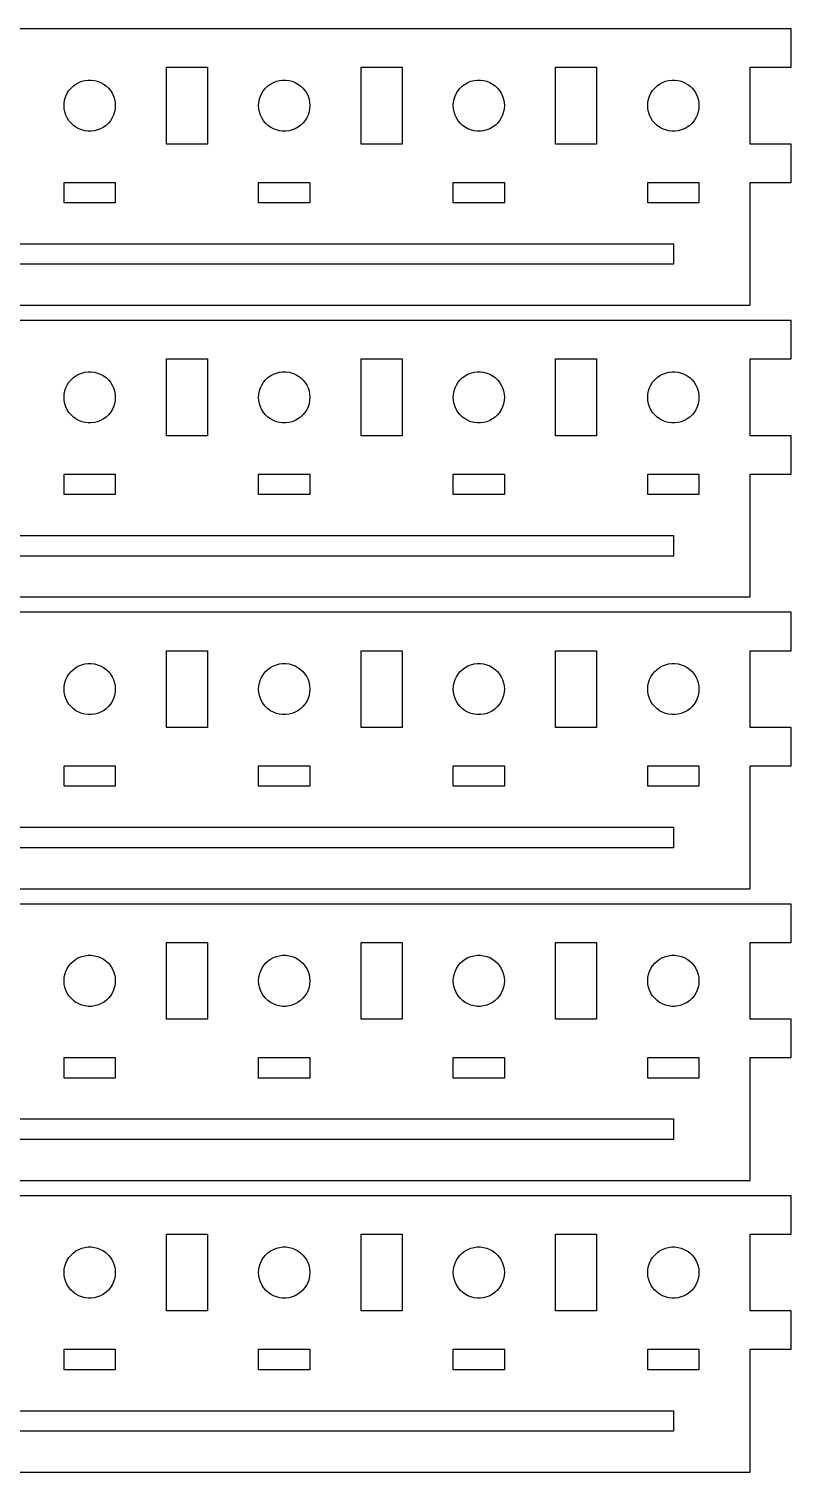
# Model space of a CAD drawing. Header units: metres. Extents: x -160 to 479, y -39 to 642.
# Drawn here: x 3.1 to 152, y 360 to 642 of the extents above; entities that cross this region are included whole.
import ezdxf

# ---------------------------------------------------------------- set-up
doc = ezdxf.new("R2010")
doc.units = ezdxf.units.M

msp = doc.modelspace()

# ---------------------------------------------------------------- linework, layer by layer
for p, q in [((152, 642), (-160, 642)), ((152, 634.5), (152, 642)), ((30, 619.5), (30, 634.5)), ((30, 634.5), (38, 634.5)), ((38, 634.5), (38, 619.5)), ((68, 619.5), (68, 634.5)), ((68, 634.5), (76, 634.5)), ((76, 634.5), (76, 619.5)), ((106, 619.5), (106, 634.5)), ((106, 634.5), (114, 634.5)), ((114, 634.5), (114, 619.5)), ((144, 619.5), (144, 634.5)), ((144, 634.5), (152, 634.5)), ((12.8711, 631.524), (13.4549, 631.755)), ((13.4549, 631.755), (14.0631, 631.911)), ((14.0631, 631.911), (14.686, 631.99)), ((14.686, 631.99), (15.3139, 631.99)), ((15.3139, 631.99), (15.9369, 631.911)), ((15.9369, 631.911), (16.5451, 631.755)), ((16.5451, 631.755), (17.1289, 631.524)), ((50.8711, 631.524), (51.4549, 631.755)), ((51.4549, 631.755), (52.0631, 631.911)), ((52.0631, 631.911), (52.686, 631.99)), ((52.686, 631.99), (53.3139, 631.99)), ((53.3139, 631.99), (53.9369, 631.911)), ((53.9369, 631.911), (54.5451, 631.755)), ((54.5451, 631.755), (55.1289, 631.524)), ((88.8711, 631.524), (89.4549, 631.755)), ((89.4549, 631.755), (90.0631, 631.911)), ((90.0631, 631.911), (90.686, 631.99)), ((90.686, 631.99), (91.3139, 631.99)), ((91.3139, 631.99), (91.9369, 631.911)), ((91.9369, 631.911), (92.5451, 631.755)), ((92.5451, 631.755), (93.1289, 631.524)), ((126.871, 631.524), (127.455, 631.755)), ((127.455, 631.755), (128.063, 631.911)), ((128.063, 631.911), (128.686, 631.99)), ((128.686, 631.99), (129.314, 631.99)), ((129.314, 631.99), (129.937, 631.911)), ((129.937, 631.911), (130.545, 631.755)), ((130.545, 631.755), (131.129, 631.524)), ((10.3511, 628.841), (10.6185, 629.409)), ((10.6185, 629.409), (10.9549, 629.939)), ((10.9549, 629.939), (11.3551, 630.423)), ((11.3551, 630.423), (11.8129, 630.853)), ((11.8129, 630.853), (12.3209, 631.222)), ((12.3209, 631.222), (12.8711, 631.524)), ((17.1289, 631.524), (17.6791, 631.222)), ((17.6791, 631.222), (18.1871, 630.853)), ((18.1871, 630.853), (18.6448, 630.423)), ((18.6448, 630.423), (19.0451, 629.939)), ((19.0451, 629.939), (19.3815, 629.409)), ((19.3815, 629.409), (19.6489, 628.841)), ((48.3511, 628.841), (48.6185, 629.409)), ((48.6185, 629.409), (48.9549, 629.939)), ((48.9549, 629.939), (49.3551, 630.423)), ((49.3551, 630.423), (49.8129, 630.853)), ((49.8129, 630.853), (50.3209, 631.222)), ((50.3209, 631.222), (50.8711, 631.524)), ((55.1289, 631.524), (55.6791, 631.222)), ((55.6791, 631.222), (56.1871, 630.853)), ((56.1871, 630.853), (56.6448, 630.423)), ((56.6448, 630.423), (57.0451, 629.939)), ((57.0451, 629.939), (57.3815, 629.409)), ((57.3815, 629.409), (57.6489, 628.841)), ((86.3511, 628.841), (86.6185, 629.409)), ((86.6185, 629.409), (86.9549, 629.939)), ((86.9549, 629.939), (87.3551, 630.423)), ((87.3551, 630.423), (87.8129, 630.853)), ((87.8129, 630.853), (88.3209, 631.222)), ((88.3209, 631.222), (88.8711, 631.524)), ((93.1289, 631.524), (93.6791, 631.222)), ((93.6791, 631.222), (94.1871, 630.853)), ((94.1871, 630.853), (94.6448, 630.423)), ((94.6448, 630.423), (95.0451, 629.939)), ((95.0451, 629.939), (95.3815, 629.409)), ((95.3815, 629.409), (95.6489, 628.841)), ((124.351, 628.841), (124.618, 629.409)), ((124.618, 629.409), (124.955, 629.939)), ((124.955, 629.939), (125.355, 630.423)), ((125.355, 630.423), (125.813, 630.853)), ((125.813, 630.853), (126.321, 631.222)), ((126.321, 631.222), (126.871, 631.524)), ((131.129, 631.524), (131.679, 631.222)), ((131.679, 631.222), (132.187, 630.853)), ((132.187, 630.853), (132.645, 630.423)), ((132.645, 630.423), (133.045, 629.939)), ((133.045, 629.939), (133.382, 629.409)), ((133.382, 629.409), (133.649, 628.841)), ((10, 627), (10.0394, 627.627)), ((10.0394, 626.373), (10, 627)), ((10.0394, 627.627), (10.1571, 628.243)), ((10.1571, 625.757), (10.0394, 626.373)), ((10.1571, 628.243), (10.3511, 628.841)), ((19.6489, 628.841), (19.8429, 628.243)), ((19.8429, 628.243), (19.9606, 627.627)), ((19.9606, 626.373), (19.8429, 625.757)), ((19.9606, 627.627), (20, 627)), ((20, 627), (19.9606, 626.373)), ((48, 627), (48.0394, 627.627)), ((48.0394, 626.373), (48, 627)), ((48.0394, 627.627), (48.1571, 628.243)), ((48.1571, 625.757), (48.0394, 626.373)), ((48.1571, 628.243), (48.3511, 628.841)), ((57.6489, 628.841), (57.8429, 628.243)), ((57.8429, 628.243), (57.9606, 627.627)), ((57.9606, 626.373), (57.8429, 625.757)), ((57.9606, 627.627), (58, 627)), ((58, 627), (57.9606, 626.373)), ((86, 627), (86.0394, 627.627)), ((86.0394, 626.373), (86, 627)), ((86.0394, 627.627), (86.1571, 628.243)), ((86.1571, 625.757), (86.0394, 626.373)), ((86.1571, 628.243), (86.3511, 628.841)), ((95.6489, 628.841), (95.8429, 628.243)), ((95.8429, 628.243), (95.9606, 627.627)), ((95.9606, 626.373), (95.8429, 625.757)), ((95.9606, 627.627), (96, 627)), ((96, 627), (95.9606, 626.373)), ((124, 627), (124.039, 627.627)), ((124.039, 626.373), (124, 627)), ((124.039, 627.627), (124.157, 628.243)), ((124.157, 625.757), (124.039, 626.373)), ((124.157, 628.243), (124.351, 628.841)), ((133.649, 628.841), (133.843, 628.243)), ((133.843, 628.243), (133.961, 627.627)), ((133.961, 626.373), (133.843, 625.757)), ((133.961, 627.627), (134, 627)), ((134, 627), (133.961, 626.373)), ((10.3511, 625.159), (10.1571, 625.757)), ((10.6185, 624.591), (10.3511, 625.159)), ((10.9549, 624.061), (10.6185, 624.591)), ((11.3551, 623.577), (10.9549, 624.061)), ((11.8129, 623.147), (11.3551, 623.577)), ((18.6448, 623.577), (18.1871, 623.147)), ((19.0451, 624.061), (18.6448, 623.577)), ((19.3815, 624.591), (19.0451, 624.061)), ((19.6489, 625.159), (19.3815, 624.591)), ((19.8429, 625.757), (19.6489, 625.159)), ((48.3511, 625.159), (48.1571, 625.757)), ((48.6185, 624.591), (48.3511, 625.159)), ((48.9549, 624.061), (48.6185, 624.591)), ((49.3551, 623.577), (48.9549, 624.061)), ((49.8129, 623.147), (49.3551, 623.577)), ((56.6448, 623.577), (56.1871, 623.147)), ((57.0451, 624.061), (56.6448, 623.577)), ((57.3815, 624.591), (57.0451, 624.061)), ((57.6489, 625.159), (57.3815, 624.591)), ((57.8429, 625.757), (57.6489, 625.159)), ((86.3511, 625.159), (86.1571, 625.757)), ((86.6185, 624.591), (86.3511, 625.159)), ((86.9549, 624.061), (86.6185, 624.591)), ((87.3551, 623.577), (86.9549, 624.061)), ((87.8129, 623.147), (87.3551, 623.577)), ((94.6448, 623.577), (94.1871, 623.147)), ((95.0451, 624.061), (94.6448, 623.577)), ((95.3815, 624.591), (95.0451, 624.061)), ((95.6489, 625.159), (95.3815, 624.591)), ((95.8429, 625.757), (95.6489, 625.159)), ((124.351, 625.159), (124.157, 625.757)), ((124.618, 624.591), (124.351, 625.159)), ((124.955, 624.061), (124.618, 624.591)), ((125.355, 623.577), (124.955, 624.061)), ((125.813, 623.147), (125.355, 623.577)), ((132.645, 623.577), (132.187, 623.147)), ((133.045, 624.061), (132.645, 623.577)), ((133.382, 624.591), (133.045, 624.061)), ((133.649, 625.159), (133.382, 624.591)), ((133.843, 625.757), (133.649, 625.159)), ((12.3209, 622.778), (11.8129, 623.147)), ((12.8711, 622.476), (12.3209, 622.778)), ((13.4549, 622.245), (12.8711, 622.476)), ((14.0631, 622.089), (13.4549, 622.245)), ((14.686, 622.01), (14.0631, 622.089)), ((15.3139, 622.01), (14.686, 622.01)), ((15.9369, 622.089), (15.3139, 622.01)), ((16.5451, 622.245), (15.9369, 622.089)), ((17.1289, 622.476), (16.5451, 622.245)), ((17.6791, 622.778), (17.1289, 622.476)), ((18.1871, 623.147), (17.6791, 622.778)), ((50.3209, 622.778), (49.8129, 623.147)), ((50.8711, 622.476), (50.3209, 622.778)), ((51.4549, 622.245), (50.8711, 622.476)), ((52.0631, 622.089), (51.4549, 622.245)), ((52.686, 622.01), (52.0631, 622.089)), ((53.3139, 622.01), (52.686, 622.01)), ((53.9369, 622.089), (53.3139, 622.01)), ((54.5451, 622.245), (53.9369, 622.089)), ((55.1289, 622.476), (54.5451, 622.245)), ((55.6791, 622.778), (55.1289, 622.476)), ((56.1871, 623.147), (55.6791, 622.778)), ((88.3209, 622.778), (87.8129, 623.147)), ((88.8711, 622.476), (88.3209, 622.778)), ((89.4549, 622.245), (88.8711, 622.476)), ((90.0631, 622.089), (89.4549, 622.245)), ((90.686, 622.01), (90.0631, 622.089)), ((91.3139, 622.01), (90.686, 622.01)), ((91.9369, 622.089), (91.3139, 622.01)), ((92.5451, 622.245), (91.9369, 622.089)), ((93.1289, 622.476), (92.5451, 622.245)), ((93.6791, 622.778), (93.1289, 622.476)), ((94.1871, 623.147), (93.6791, 622.778)), ((126.321, 622.778), (125.813, 623.147)), ((126.871, 622.476), (126.321, 622.778)), ((127.455, 622.245), (126.871, 622.476)), ((128.063, 622.089), (127.455, 622.245)), ((128.686, 622.01), (128.063, 622.089)), ((129.314, 622.01), (128.686, 622.01)), ((129.937, 622.089), (129.314, 622.01)), ((130.545, 622.245), (129.937, 622.089)), ((131.129, 622.476), (130.545, 622.245)), ((131.679, 622.778), (131.129, 622.476)), ((132.187, 623.147), (131.679, 622.778)), ((38, 619.5), (30, 619.5)), ((76, 619.5), (68, 619.5)), ((114, 619.5), (106, 619.5)), ((152, 619.5), (144, 619.5)), ((152, 612), (152, 619.5)), ((10, 608), (10, 612)), ((10, 612), (20, 612)), ((20, 612), (20, 608)), ((48, 608), (48, 612)), ((48, 612), (58, 612)), ((58, 612), (58, 608)), ((86, 608), (86, 612)), ((86, 612), (96, 612)), ((96, 612), (96, 608)), ((124, 608), (124, 612)), ((124, 612), (134, 612)), ((134, 612), (134, 608)), ((144, 612), (152, 612)), ((144, 588), (144, 612)), ((20, 608), (10, 608)), ((58, 608), (48, 608)), ((96, 608), (86, 608)), ((134, 608), (124, 608)), ((-137, 600), (129, 600)), ((129, 600), (129, 596)), ((129, 596), (-137, 596)), ((-152, 588), (144, 588)), ((152, 585), (-160, 585)), ((152, 577.5), (152, 585)), ((30, 562.5), (30, 577.5)), ((30, 577.5), (38, 577.5)), ((38, 577.5), (38, 562.5)), ((68, 562.5), (68, 577.5)), ((68, 577.5), (76, 577.5)), ((76, 577.5), (76, 562.5)), ((106, 562.5), (106, 577.5)), ((106, 577.5), (114, 577.5)), ((114, 577.5), (114, 562.5)), ((144, 562.5), (144, 577.5)), ((144, 577.5), (152, 577.5)), ((10.6185, 572.409), (10.9549, 572.939)), ((10.9549, 572.939), (11.3551, 573.423)), ((11.3551, 573.423), (11.8129, 573.853)), ((11.8129, 573.853), (12.3209, 574.222)), ((12.3209, 574.222), (12.8711, 574.524)), ((12.8711, 574.524), (13.4549, 574.755)), ((13.4549, 574.755), (14.0631, 574.911)), ((14.0631, 574.911), (14.686, 574.99)), ((14.686, 574.99), (15.3139, 574.99)), ((15.3139, 574.99), (15.9369, 574.911)), ((15.9369, 574.911), (16.5451, 574.755)), ((16.5451, 574.755), (17.1289, 574.524)), ((17.1289, 574.524), (17.6791, 574.222)), ((17.6791, 574.222), (18.1871, 573.853)), ((18.1871, 573.853), (18.6448, 573.423)), ((18.6448, 573.423), (19.0451, 572.939)), ((19.0451, 572.939), (19.3815, 572.409)), ((48.6185, 572.409), (48.9549, 572.939)), ((48.9549, 572.939), (49.3551, 573.423)), ((49.3551, 573.423), (49.8129, 573.853)), ((49.8129, 573.853), (50.3209, 574.222)), ((50.3209, 574.222), (50.8711, 574.524)), ((50.8711, 574.524), (51.4549, 574.755)), ((51.4549, 574.755), (52.0631, 574.911)), ((52.0631, 574.911), (52.686, 574.99)), ((52.686, 574.99), (53.3139, 574.99)), ((53.3139, 574.99), (53.9369, 574.911)), ((53.9369, 574.911), (54.5451, 574.755)), ((54.5451, 574.755), (55.1289, 574.524)), ((55.1289, 574.524), (55.6791, 574.222)), ((55.6791, 574.222), (56.1871, 573.853)), ((56.1871, 573.853), (56.6448, 573.423)), ((56.6448, 573.423), (57.0451, 572.939)), ((57.0451, 572.939), (57.3815, 572.409)), ((86.6185, 572.409), (86.9549, 572.939)), ((86.9549, 572.939), (87.3551, 573.423)), ((87.3551, 573.423), (87.8129, 573.853)), ((87.8129, 573.853), (88.3209, 574.222)), ((88.3209, 574.222), (88.8711, 574.524)), ((88.8711, 574.524), (89.4549, 574.755)), ((89.4549, 574.755), (90.0631, 574.911)), ((90.0631, 574.911), (90.686, 574.99)), ((90.686, 574.99), (91.3139, 574.99)), ((91.3139, 574.99), (91.9369, 574.911)), ((91.9369, 574.911), (92.5451, 574.755)), ((92.5451, 574.755), (93.1289, 574.524)), ((93.1289, 574.524), (93.6791, 574.222)), ((93.6791, 574.222), (94.1871, 573.853)), ((94.1871, 573.853), (94.6448, 573.423)), ((94.6448, 573.423), (95.0451, 572.939)), ((95.0451, 572.939), (95.3815, 572.409)), ((124.618, 572.409), (124.955, 572.939)), ((124.955, 572.939), (125.355, 573.423)), ((125.355, 573.423), (125.813, 573.853)), ((125.813, 573.853), (126.321, 574.222)), ((126.321, 574.222), (126.871, 574.524)), ((126.871, 574.524), (127.455, 574.755)), ((127.455, 574.755), (128.063, 574.911)), ((128.063, 574.911), (128.686, 574.99)), ((128.686, 574.99), (129.314, 574.99)), ((129.314, 574.99), (129.937, 574.911)), ((129.937, 574.911), (130.545, 574.755)), ((130.545, 574.755), (131.129, 574.524)), ((131.129, 574.524), (131.679, 574.222)), ((131.679, 574.222), (132.187, 573.853)), ((132.187, 573.853), (132.645, 573.423)), ((132.645, 573.423), (133.045, 572.939)), ((133.045, 572.939), (133.382, 572.409)), ((10, 570), (10.0394, 570.627)), ((10.0394, 569.373), (10, 570)), ((10.0394, 570.627), (10.1571, 571.243)), ((10.1571, 571.243), (10.3511, 571.841)), ((10.3511, 571.841), (10.6185, 572.409)), ((19.3815, 572.409), (19.6489, 571.841)), ((19.6489, 571.841), (19.8429, 571.243)), ((19.8429, 571.243), (19.9606, 570.627)), ((19.9606, 570.627), (20, 570)), ((20, 570), (19.9606, 569.373)), ((48, 570), (48.0394, 570.627)), ((48.0394, 569.373), (48, 570)), ((48.0394, 570.627), (48.1571, 571.243)), ((48.1571, 571.243), (48.3511, 571.841)), ((48.3511, 571.841), (48.6185, 572.409)), ((57.3815, 572.409), (57.6489, 571.841)), ((57.6489, 571.841), (57.8429, 571.243)), ((57.8429, 571.243), (57.9606, 570.627)), ((57.9606, 570.627), (58, 570)), ((58, 570), (57.9606, 569.373)), ((86, 570), (86.0394, 570.627)), ((86.0394, 569.373), (86, 570)), ((86.0394, 570.627), (86.1571, 571.243)), ((86.1571, 571.243), (86.3511, 571.841)), ((86.3511, 571.841), (86.6185, 572.409)), ((95.3815, 572.409), (95.6489, 571.841)), ((95.6489, 571.841), (95.8429, 571.243)), ((95.8429, 571.243), (95.9606, 570.627)), ((95.9606, 570.627), (96, 570)), ((96, 570), (95.9606, 569.373)), ((124, 570), (124.039, 570.627)), ((124.039, 569.373), (124, 570)), ((124.039, 570.627), (124.157, 571.243)), ((124.157, 571.243), (124.351, 571.841)), ((124.351, 571.841), (124.618, 572.409)), ((133.382, 572.409), (133.649, 571.841)), ((133.649, 571.841), (133.843, 571.243)), ((133.843, 571.243), (133.961, 570.627)), ((133.961, 570.627), (134, 570)), ((134, 570), (133.961, 569.373)), ((10.1571, 568.757), (10.0394, 569.373)), ((10.3511, 568.159), (10.1571, 568.757)), ((10.6185, 567.591), (10.3511, 568.159)), ((10.9549, 567.061), (10.6185, 567.591)), ((11.3551, 566.577), (10.9549, 567.061)), ((19.0451, 567.061), (18.6448, 566.577)), ((19.3815, 567.591), (19.0451, 567.061)), ((19.6489, 568.159), (19.3815, 567.591)), ((19.8429, 568.757), (19.6489, 568.159)), ((19.9606, 569.373), (19.8429, 568.757)), ((48.1571, 568.757), (48.0394, 569.373)), ((48.3511, 568.159), (48.1571, 568.757)), ((48.6185, 567.591), (48.3511, 568.159)), ((48.9549, 567.061), (48.6185, 567.591)), ((49.3551, 566.577), (48.9549, 567.061)), ((57.0451, 567.061), (56.6448, 566.577)), ((57.3815, 567.591), (57.0451, 567.061)), ((57.6489, 568.159), (57.3815, 567.591)), ((57.8429, 568.757), (57.6489, 568.159)), ((57.9606, 569.373), (57.8429, 568.757)), ((86.1571, 568.757), (86.0394, 569.373)), ((86.3511, 568.159), (86.1571, 568.757)), ((86.6185, 567.591), (86.3511, 568.159)), ((86.9549, 567.061), (86.6185, 567.591)), ((87.3551, 566.577), (86.9549, 567.061)), ((95.0451, 567.061), (94.6448, 566.577)), ((95.3815, 567.591), (95.0451, 567.061)), ((95.6489, 568.159), (95.3815, 567.591)), ((95.8429, 568.757), (95.6489, 568.159)), ((95.9606, 569.373), (95.8429, 568.757)), ((124.157, 568.757), (124.039, 569.373)), ((124.351, 568.159), (124.157, 568.757)), ((124.618, 567.591), (124.351, 568.159)), ((124.955, 567.061), (124.618, 567.591)), ((125.355, 566.577), (124.955, 567.061)), ((133.045, 567.061), (132.645, 566.577)), ((133.382, 567.591), (133.045, 567.061)), ((133.649, 568.159), (133.382, 567.591)), ((133.843, 568.757), (133.649, 568.159)), ((133.961, 569.373), (133.843, 568.757)), ((11.8129, 566.147), (11.3551, 566.577)), ((12.3209, 565.778), (11.8129, 566.147)), ((12.8711, 565.476), (12.3209, 565.778)), ((13.4549, 565.245), (12.8711, 565.476)), ((14.0631, 565.089), (13.4549, 565.245)), ((14.686, 565.01), (14.0631, 565.089)), ((15.3139, 565.01), (14.686, 565.01)), ((15.9369, 565.089), (15.3139, 565.01)), ((16.5451, 565.245), (15.9369, 565.089)), ((17.1289, 565.476), (16.5451, 565.245)), ((17.6791, 565.778), (17.1289, 565.476)), ((18.1871, 566.147), (17.6791, 565.778)), ((18.6448, 566.577), (18.1871, 566.147)), ((49.8129, 566.147), (49.3551, 566.577)), ((50.3209, 565.778), (49.8129, 566.147)), ((50.8711, 565.476), (50.3209, 565.778)), ((51.4549, 565.245), (50.8711, 565.476)), ((52.0631, 565.089), (51.4549, 565.245)), ((52.686, 565.01), (52.0631, 565.089)), ((53.3139, 565.01), (52.686, 565.01)), ((53.9369, 565.089), (53.3139, 565.01)), ((54.5451, 565.245), (53.9369, 565.089)), ((55.1289, 565.476), (54.5451, 565.245)), ((55.6791, 565.778), (55.1289, 565.476)), ((56.1871, 566.147), (55.6791, 565.778)), ((56.6448, 566.577), (56.1871, 566.147)), ((87.8129, 566.147), (87.3551, 566.577)), ((88.3209, 565.778), (87.8129, 566.147)), ((88.8711, 565.476), (88.3209, 565.778)), ((89.4549, 565.245), (88.8711, 565.476)), ((90.0631, 565.089), (89.4549, 565.245)), ((90.686, 565.01), (90.0631, 565.089)), ((91.3139, 565.01), (90.686, 565.01)), ((91.9369, 565.089), (91.3139, 565.01)), ((92.5451, 565.245), (91.9369, 565.089)), ((93.1289, 565.476), (92.5451, 565.245)), ((93.6791, 565.778), (93.1289, 565.476)), ((94.1871, 566.147), (93.6791, 565.778)), ((94.6448, 566.577), (94.1871, 566.147)), ((125.813, 566.147), (125.355, 566.577)), ((126.321, 565.778), (125.813, 566.147)), ((126.871, 565.476), (126.321, 565.778)), ((127.455, 565.245), (126.871, 565.476)), ((128.063, 565.089), (127.455, 565.245)), ((128.686, 565.01), (128.063, 565.089)), ((129.314, 565.01), (128.686, 565.01)), ((129.937, 565.089), (129.314, 565.01)), ((130.545, 565.245), (129.937, 565.089)), ((131.129, 565.476), (130.545, 565.245)), ((131.679, 565.778), (131.129, 565.476)), ((132.187, 566.147), (131.679, 565.778)), ((132.645, 566.577), (132.187, 566.147)), ((38, 562.5), (30, 562.5)), ((76, 562.5), (68, 562.5)), ((114, 562.5), (106, 562.5)), ((152, 562.5), (144, 562.5)), ((152, 555), (152, 562.5)), ((10, 551), (10, 555)), ((10, 555), (20, 555)), ((20, 555), (20, 551)), ((48, 551), (48, 555)), ((48, 555), (58, 555)), ((58, 555), (58, 551)), ((86, 551), (86, 555)), ((86, 555), (96, 555)), ((96, 555), (96, 551)), ((124, 551), (124, 555)), ((124, 555), (134, 555)), ((134, 555), (134, 551)), ((144, 555), (152, 555)), ((144, 531), (144, 555)), ((20, 551), (10, 551)), ((58, 551), (48, 551)), ((96, 551), (86, 551)), ((134, 551), (124, 551)), ((-137, 543), (129, 543)), ((129, 543), (129, 539)), ((129, 539), (-137, 539)), ((-152, 531), (144, 531)), ((152, 528), (-160, 528)), ((152, 520.5), (152, 528)), ((30, 505.5), (30, 520.5)), ((30, 520.5), (38, 520.5)), ((38, 520.5), (38, 505.5)), ((68, 505.5), (68, 520.5)), ((68, 520.5), (76, 520.5)), ((76, 520.5), (76, 505.5)), ((106, 505.5), (106, 520.5)), ((106, 520.5), (114, 520.5)), ((114, 520.5), (114, 505.5)), ((144, 505.5), (144, 520.5)), ((144, 520.5), (152, 520.5)), ((10.9549, 515.939), (11.3551, 516.423)), ((11.3551, 516.423), (11.8129, 516.853)), ((11.8129, 516.853), (12.3209, 517.222)), ((12.3209, 517.222), (12.8711, 517.524)), ((12.8711, 517.524), (13.4549, 517.755)), ((13.4549, 517.755), (14.0631, 517.911)), ((14.0631, 517.911), (14.686, 517.99)), ((14.686, 517.99), (15.3139, 517.99)), ((15.3139, 517.99), (15.9369, 517.911)), ((15.9369, 517.911), (16.5451, 517.755)), ((16.5451, 517.755), (17.1289, 517.524)), ((17.1289, 517.524), (17.6791, 517.222)), ((17.6791, 517.222), (18.1871, 516.853)), ((18.1871, 516.853), (18.6448, 516.423)), ((18.6448, 516.423), (19.0451, 515.939)), ((48.9549, 515.939), (49.3551, 516.423)), ((49.3551, 516.423), (49.8129, 516.853)), ((49.8129, 516.853), (50.3209, 517.222)), ((50.3209, 517.222), (50.8711, 517.524)), ((50.8711, 517.524), (51.4549, 517.755)), ((51.4549, 517.755), (52.0631, 517.911)), ((52.0631, 517.911), (52.686, 517.99)), ((52.686, 517.99), (53.3139, 517.99)), ((53.3139, 517.99), (53.9369, 517.911)), ((53.9369, 517.911), (54.5451, 517.755)), ((54.5451, 517.755), (55.1289, 517.524)), ((55.1289, 517.524), (55.6791, 517.222)), ((55.6791, 517.222), (56.1871, 516.853)), ((56.1871, 516.853), (56.6448, 516.423)), ((56.6448, 516.423), (57.0451, 515.939)), ((86.9549, 515.939), (87.3551, 516.423)), ((87.3551, 516.423), (87.8129, 516.853)), ((87.8129, 516.853), (88.3209, 517.222)), ((88.3209, 517.222), (88.8711, 517.524)), ((88.8711, 517.524), (89.4549, 517.755)), ((89.4549, 517.755), (90.0631, 517.911)), ((90.0631, 517.911), (90.686, 517.99)), ((90.686, 517.99), (91.3139, 517.99)), ((91.3139, 517.99), (91.9369, 517.911)), ((91.9369, 517.911), (92.5451, 517.755)), ((92.5451, 517.755), (93.1289, 517.524)), ((93.1289, 517.524), (93.6791, 517.222)), ((93.6791, 517.222), (94.1871, 516.853)), ((94.1871, 516.853), (94.6448, 516.423)), ((94.6448, 516.423), (95.0451, 515.939)), ((124.955, 515.939), (125.355, 516.423)), ((125.355, 516.423), (125.813, 516.853)), ((125.813, 516.853), (126.321, 517.222)), ((126.321, 517.222), (126.871, 517.524)), ((126.871, 517.524), (127.455, 517.755)), ((127.455, 517.755), (128.063, 517.911)), ((128.063, 517.911), (128.686, 517.99)), ((128.686, 517.99), (129.314, 517.99)), ((129.314, 517.99), (129.937, 517.911)), ((129.937, 517.911), (130.545, 517.755)), ((130.545, 517.755), (131.129, 517.524)), ((131.129, 517.524), (131.679, 517.222)), ((131.679, 517.222), (132.187, 516.853)), ((132.187, 516.853), (132.645, 516.423)), ((132.645, 516.423), (133.045, 515.939)), ((10, 513), (10.0394, 513.627)), ((10.0394, 513.627), (10.1571, 514.243)), ((10.1571, 514.243), (10.3511, 514.841)), ((10.3511, 514.841), (10.6185, 515.409)), ((10.6185, 515.409), (10.9549, 515.939)), ((19.0451, 515.939), (19.3815, 515.409)), ((19.3815, 515.409), (19.6489, 514.841)), ((19.6489, 514.841), (19.8429, 514.243)), ((19.8429, 514.243), (19.9606, 513.627)), ((19.9606, 513.627), (20, 513)), ((48, 513), (48.0394, 513.627)), ((48.0394, 513.627), (48.1571, 514.243)), ((48.1571, 514.243), (48.3511, 514.841)), ((48.3511, 514.841), (48.6185, 515.409)), ((48.6185, 515.409), (48.9549, 515.939)), ((57.0451, 515.939), (57.3815, 515.409)), ((57.3815, 515.409), (57.6489, 514.841)), ((57.6489, 514.841), (57.8429, 514.243)), ((57.8429, 514.243), (57.9606, 513.627)), ((57.9606, 513.627), (58, 513)), ((86, 513), (86.0394, 513.627)), ((86.0394, 513.627), (86.1571, 514.243)), ((86.1571, 514.243), (86.3511, 514.841)), ((86.3511, 514.841), (86.6185, 515.409)), ((86.6185, 515.409), (86.9549, 515.939)), ((95.0451, 515.939), (95.3815, 515.409)), ((95.3815, 515.409), (95.6489, 514.841)), ((95.6489, 514.841), (95.8429, 514.243)), ((95.8429, 514.243), (95.9606, 513.627)), ((95.9606, 513.627), (96, 513)), ((124, 513), (124.039, 513.627)), ((124.039, 513.627), (124.157, 514.243)), ((124.157, 514.243), (124.351, 514.841)), ((124.351, 514.841), (124.618, 515.409)), ((124.618, 515.409), (124.955, 515.939)), ((133.045, 515.939), (133.382, 515.409)), ((133.382, 515.409), (133.649, 514.841)), ((133.649, 514.841), (133.843, 514.243)), ((133.843, 514.243), (133.961, 513.627)), ((133.961, 513.627), (134, 513)), ((10.0394, 512.373), (10, 513)), ((10.1571, 511.757), (10.0394, 512.373)), ((10.3511, 511.159), (10.1571, 511.757)), ((10.6185, 510.591), (10.3511, 511.159)), ((10.9549, 510.061), (10.6185, 510.591)), ((19.3815, 510.591), (19.0451, 510.061)), ((19.6489, 511.159), (19.3815, 510.591)), ((19.8429, 511.757), (19.6489, 511.159)), ((19.9606, 512.373), (19.8429, 511.757)), ((20, 513), (19.9606, 512.373)), ((48.0394, 512.373), (48, 513)), ((48.1571, 511.757), (48.0394, 512.373)), ((48.3511, 511.159), (48.1571, 511.757)), ((48.6185, 510.591), (48.3511, 511.159)), ((48.9549, 510.061), (48.6185, 510.591)), ((57.3815, 510.591), (57.0451, 510.061)), ((57.6489, 511.159), (57.3815, 510.591)), ((57.8429, 511.757), (57.6489, 511.159)), ((57.9606, 512.373), (57.8429, 511.757)), ((58, 513), (57.9606, 512.373)), ((86.0394, 512.373), (86, 513)), ((86.1571, 511.757), (86.0394, 512.373)), ((86.3511, 511.159), (86.1571, 511.757)), ((86.6185, 510.591), (86.3511, 511.159)), ((86.9549, 510.061), (86.6185, 510.591)), ((95.3815, 510.591), (95.0451, 510.061)), ((95.6489, 511.159), (95.3815, 510.591)), ((95.8429, 511.757), (95.6489, 511.159)), ((95.9606, 512.373), (95.8429, 511.757)), ((96, 513), (95.9606, 512.373)), ((124.039, 512.373), (124, 513)), ((124.157, 511.757), (124.039, 512.373)), ((124.351, 511.159), (124.157, 511.757)), ((124.618, 510.591), (124.351, 511.159)), ((124.955, 510.061), (124.618, 510.591)), ((133.382, 510.591), (133.045, 510.061)), ((133.649, 511.159), (133.382, 510.591)), ((133.843, 511.757), (133.649, 511.159)), ((133.961, 512.373), (133.843, 511.757)), ((134, 513), (133.961, 512.373)), ((11.3551, 509.577), (10.9549, 510.061)), ((11.8129, 509.147), (11.3551, 509.577)), ((12.3209, 508.778), (11.8129, 509.147)), ((12.8711, 508.476), (12.3209, 508.778)), ((13.4549, 508.245), (12.8711, 508.476)), ((14.0631, 508.089), (13.4549, 508.245)), ((14.686, 508.01), (14.0631, 508.089)), ((15.3139, 508.01), (14.686, 508.01)), ((15.9369, 508.089), (15.3139, 508.01)), ((16.5451, 508.245), (15.9369, 508.089)), ((17.1289, 508.476), (16.5451, 508.245)), ((17.6791, 508.778), (17.1289, 508.476)), ((18.1871, 509.147), (17.6791, 508.778)), ((18.6448, 509.577), (18.1871, 509.147)), ((19.0451, 510.061), (18.6448, 509.577)), ((49.3551, 509.577), (48.9549, 510.061)), ((49.8129, 509.147), (49.3551, 509.577)), ((50.3209, 508.778), (49.8129, 509.147)), ((50.8711, 508.476), (50.3209, 508.778)), ((51.4549, 508.245), (50.8711, 508.476)), ((52.0631, 508.089), (51.4549, 508.245)), ((52.686, 508.01), (52.0631, 508.089)), ((53.3139, 508.01), (52.686, 508.01)), ((53.9369, 508.089), (53.3139, 508.01)), ((54.5451, 508.245), (53.9369, 508.089)), ((55.1289, 508.476), (54.5451, 508.245)), ((55.6791, 508.778), (55.1289, 508.476)), ((56.1871, 509.147), (55.6791, 508.778)), ((56.6448, 509.577), (56.1871, 509.147)), ((57.0451, 510.061), (56.6448, 509.577)), ((87.3551, 509.577), (86.9549, 510.061)), ((87.8129, 509.147), (87.3551, 509.577)), ((88.3209, 508.778), (87.8129, 509.147)), ((88.8711, 508.476), (88.3209, 508.778)), ((89.4549, 508.245), (88.8711, 508.476)), ((90.0631, 508.089), (89.4549, 508.245)), ((90.686, 508.01), (90.0631, 508.089)), ((91.3139, 508.01), (90.686, 508.01)), ((91.9369, 508.089), (91.3139, 508.01)), ((92.5451, 508.245), (91.9369, 508.089)), ((93.1289, 508.476), (92.5451, 508.245)), ((93.6791, 508.778), (93.1289, 508.476)), ((94.1871, 509.147), (93.6791, 508.778)), ((94.6448, 509.577), (94.1871, 509.147)), ((95.0451, 510.061), (94.6448, 509.577)), ((125.355, 509.577), (124.955, 510.061)), ((125.813, 509.147), (125.355, 509.577)), ((126.321, 508.778), (125.813, 509.147)), ((126.871, 508.476), (126.321, 508.778)), ((127.455, 508.245), (126.871, 508.476)), ((128.063, 508.089), (127.455, 508.245)), ((128.686, 508.01), (128.063, 508.089)), ((129.314, 508.01), (128.686, 508.01)), ((129.937, 508.089), (129.314, 508.01)), ((130.545, 508.245), (129.937, 508.089)), ((131.129, 508.476), (130.545, 508.245)), ((131.679, 508.778), (131.129, 508.476)), ((132.187, 509.147), (131.679, 508.778)), ((132.645, 509.577), (132.187, 509.147)), ((133.045, 510.061), (132.645, 509.577)), ((38, 505.5), (30, 505.5)), ((76, 505.5), (68, 505.5)), ((114, 505.5), (106, 505.5)), ((152, 505.5), (144, 505.5)), ((152, 498), (152, 505.5)), ((10, 494), (10, 498)), ((10, 498), (20, 498)), ((20, 498), (20, 494)), ((48, 494), (48, 498)), ((48, 498), (58, 498)), ((58, 498), (58, 494)), ((86, 494), (86, 498)), ((86, 498), (96, 498)), ((96, 498), (96, 494)), ((124, 494), (124, 498)), ((124, 498), (134, 498)), ((134, 498), (134, 494)), ((144, 498), (152, 498)), ((144, 474), (144, 498)), ((20, 494), (10, 494)), ((58, 494), (48, 494)), ((96, 494), (86, 494)), ((134, 494), (124, 494)), ((-137, 486), (129, 486)), ((129, 486), (129, 482)), ((129, 482), (-137, 482)), ((-152, 474), (144, 474)), ((152, 471), (-160, 471)), ((152, 463.5), (152, 471)), ((30, 448.5), (30, 463.5)), ((30, 463.5), (38, 463.5)), ((38, 463.5), (38, 448.5)), ((68, 448.5), (68, 463.5)), ((68, 463.5), (76, 463.5)), ((76, 463.5), (76, 448.5)), ((106, 448.5), (106, 463.5)), ((106, 463.5), (114, 463.5)), ((114, 463.5), (114, 448.5)), ((144, 448.5), (144, 463.5)), ((144, 463.5), (152, 463.5)), ((11.3551, 459.423), (11.8129, 459.853)), ((11.8129, 459.853), (12.3209, 460.222)), ((12.3209, 460.222), (12.8711, 460.524)), ((12.8711, 460.524), (13.4549, 460.755)), ((13.4549, 460.755), (14.0631, 460.911)), ((14.0631, 460.911), (14.686, 460.99)), ((14.686, 460.99), (15.3139, 460.99)), ((15.3139, 460.99), (15.9369, 460.911)), ((15.9369, 460.911), (16.5451, 460.755)), ((16.5451, 460.755), (17.1289, 460.524)), ((17.1289, 460.524), (17.6791, 460.222)), ((17.6791, 460.222), (18.1871, 459.853)), ((18.1871, 459.853), (18.6448, 459.423)), ((49.3551, 459.423), (49.8129, 459.853)), ((49.8129, 459.853), (50.3209, 460.222)), ((50.3209, 460.222), (50.8711, 460.524)), ((50.8711, 460.524), (51.4549, 460.755)), ((51.4549, 460.755), (52.0631, 460.911)), ((52.0631, 460.911), (52.686, 460.99)), ((52.686, 460.99), (53.3139, 460.99)), ((53.3139, 460.99), (53.9369, 460.911)), ((53.9369, 460.911), (54.5451, 460.755)), ((54.5451, 460.755), (55.1289, 460.524)), ((55.1289, 460.524), (55.6791, 460.222)), ((55.6791, 460.222), (56.1871, 459.853)), ((56.1871, 459.853), (56.6448, 459.423)), ((87.3551, 459.423), (87.8129, 459.853)), ((87.8129, 459.853), (88.3209, 460.222)), ((88.3209, 460.222), (88.8711, 460.524)), ((88.8711, 460.524), (89.4549, 460.755)), ((89.4549, 460.755), (90.0631, 460.911)), ((90.0631, 460.911), (90.686, 460.99)), ((90.686, 460.99), (91.3139, 460.99)), ((91.3139, 460.99), (91.9369, 460.911)), ((91.9369, 460.911), (92.5451, 460.755)), ((92.5451, 460.755), (93.1289, 460.524)), ((93.1289, 460.524), (93.6791, 460.222)), ((93.6791, 460.222), (94.1871, 459.853)), ((94.1871, 459.853), (94.6448, 459.423)), ((125.355, 459.423), (125.813, 459.853)), ((125.813, 459.853), (126.321, 460.222)), ((126.321, 460.222), (126.871, 460.524)), ((126.871, 460.524), (127.455, 460.755)), ((127.455, 460.755), (128.063, 460.911)), ((128.063, 460.911), (128.686, 460.99)), ((128.686, 460.99), (129.314, 460.99)), ((129.314, 460.99), (129.937, 460.911)), ((129.937, 460.911), (130.545, 460.755)), ((130.545, 460.755), (131.129, 460.524)), ((131.129, 460.524), (131.679, 460.222)), ((131.679, 460.222), (132.187, 459.853)), ((132.187, 459.853), (132.645, 459.423)), ((10.0394, 456.627), (10.1571, 457.243)), ((10.1571, 457.243), (10.3511, 457.841)), ((10.3511, 457.841), (10.6185, 458.409)), ((10.6185, 458.409), (10.9549, 458.939)), ((10.9549, 458.939), (11.3551, 459.423)), ((18.6448, 459.423), (19.0451, 458.939)), ((19.0451, 458.939), (19.3815, 458.409)), ((19.3815, 458.409), (19.6489, 457.841)), ((19.6489, 457.841), (19.8429, 457.243)), ((19.8429, 457.243), (19.9606, 456.627)), ((48.0394, 456.627), (48.1571, 457.243)), ((48.1571, 457.243), (48.3511, 457.841)), ((48.3511, 457.841), (48.6185, 458.409)), ((48.6185, 458.409), (48.9549, 458.939)), ((48.9549, 458.939), (49.3551, 459.423)), ((56.6448, 459.423), (57.0451, 458.939)), ((57.0451, 458.939), (57.3815, 458.409)), ((57.3815, 458.409), (57.6489, 457.841)), ((57.6489, 457.841), (57.8429, 457.243)), ((57.8429, 457.243), (57.9606, 456.627)), ((86.0394, 456.627), (86.1571, 457.243)), ((86.1571, 457.243), (86.3511, 457.841)), ((86.3511, 457.841), (86.6185, 458.409)), ((86.6185, 458.409), (86.9549, 458.939)), ((86.9549, 458.939), (87.3551, 459.423)), ((94.6448, 459.423), (95.0451, 458.939)), ((95.0451, 458.939), (95.3815, 458.409)), ((95.3815, 458.409), (95.6489, 457.841)), ((95.6489, 457.841), (95.8429, 457.243)), ((95.8429, 457.243), (95.9606, 456.627)), ((124.039, 456.627), (124.157, 457.243)), ((124.157, 457.243), (124.351, 457.841)), ((124.351, 457.841), (124.618, 458.409)), ((124.618, 458.409), (124.955, 458.939)), ((124.955, 458.939), (125.355, 459.423)), ((132.645, 459.423), (133.045, 458.939)), ((133.045, 458.939), (133.382, 458.409)), ((133.382, 458.409), (133.649, 457.841)), ((133.649, 457.841), (133.843, 457.243)), ((133.843, 457.243), (133.961, 456.627)), ((10, 456), (10.0394, 456.627)), ((10.0394, 455.373), (10, 456)), ((10.1571, 454.757), (10.0394, 455.373)), ((10.3511, 454.159), (10.1571, 454.757)), ((10.6185, 453.591), (10.3511, 454.159)), ((19.6489, 454.159), (19.3815, 453.591)), ((19.8429, 454.757), (19.6489, 454.159)), ((19.9606, 455.373), (19.8429, 454.757)), ((19.9606, 456.627), (20, 456)), ((20, 456), (19.9606, 455.373)), ((48, 456), (48.0394, 456.627)), ((48.0394, 455.373), (48, 456)), ((48.1571, 454.757), (48.0394, 455.373)), ((48.3511, 454.159), (48.1571, 454.757)), ((48.6185, 453.591), (48.3511, 454.159)), ((57.6489, 454.159), (57.3815, 453.591)), ((57.8429, 454.757), (57.6489, 454.159)), ((57.9606, 455.373), (57.8429, 454.757)), ((57.9606, 456.627), (58, 456)), ((58, 456), (57.9606, 455.373)), ((86, 456), (86.0394, 456.627)), ((86.0394, 455.373), (86, 456)), ((86.1571, 454.757), (86.0394, 455.373)), ((86.3511, 454.159), (86.1571, 454.757)), ((86.6185, 453.591), (86.3511, 454.159)), ((95.6489, 454.159), (95.3815, 453.591)), ((95.8429, 454.757), (95.6489, 454.159)), ((95.9606, 455.373), (95.8429, 454.757)), ((95.9606, 456.627), (96, 456)), ((96, 456), (95.9606, 455.373)), ((124, 456), (124.039, 456.627)), ((124.039, 455.373), (124, 456)), ((124.157, 454.757), (124.039, 455.373)), ((124.351, 454.159), (124.157, 454.757)), ((124.618, 453.591), (124.351, 454.159)), ((133.649, 454.159), (133.382, 453.591)), ((133.843, 454.757), (133.649, 454.159)), ((133.961, 455.373), (133.843, 454.757)), ((133.961, 456.627), (134, 456)), ((134, 456), (133.961, 455.373)), ((10.9549, 453.061), (10.6185, 453.591)), ((11.3551, 452.577), (10.9549, 453.061)), ((11.8129, 452.147), (11.3551, 452.577)), ((12.3209, 451.778), (11.8129, 452.147)), ((12.8711, 451.476), (12.3209, 451.778)), ((13.4549, 451.245), (12.8711, 451.476)), ((14.0631, 451.089), (13.4549, 451.245)), ((16.5451, 451.245), (15.9369, 451.089)), ((17.1289, 451.476), (16.5451, 451.245)), ((17.6791, 451.778), (17.1289, 451.476)), ((18.1871, 452.147), (17.6791, 451.778)), ((18.6448, 452.577), (18.1871, 452.147)), ((19.0451, 453.061), (18.6448, 452.577)), ((19.3815, 453.591), (19.0451, 453.061)), ((48.9549, 453.061), (48.6185, 453.591)), ((49.3551, 452.577), (48.9549, 453.061)), ((49.8129, 452.147), (49.3551, 452.577)), ((50.3209, 451.778), (49.8129, 452.147)), ((50.8711, 451.476), (50.3209, 451.778)), ((51.4549, 451.245), (50.8711, 451.476)), ((52.0631, 451.089), (51.4549, 451.245)), ((54.5451, 451.245), (53.9369, 451.089)), ((55.1289, 451.476), (54.5451, 451.245)), ((55.6791, 451.778), (55.1289, 451.476)), ((56.1871, 452.147), (55.6791, 451.778)), ((56.6448, 452.577), (56.1871, 452.147)), ((57.0451, 453.061), (56.6448, 452.577)), ((57.3815, 453.591), (57.0451, 453.061)), ((86.9549, 453.061), (86.6185, 453.591)), ((87.3551, 452.577), (86.9549, 453.061)), ((87.8129, 452.147), (87.3551, 452.577)), ((88.3209, 451.778), (87.8129, 452.147)), ((88.8711, 451.476), (88.3209, 451.778)), ((89.4549, 451.245), (88.8711, 451.476)), ((90.0631, 451.089), (89.4549, 451.245)), ((92.5451, 451.245), (91.9369, 451.089)), ((93.1289, 451.476), (92.5451, 451.245)), ((93.6791, 451.778), (93.1289, 451.476)), ((94.1871, 452.147), (93.6791, 451.778)), ((94.6448, 452.577), (94.1871, 452.147)), ((95.0451, 453.061), (94.6448, 452.577)), ((95.3815, 453.591), (95.0451, 453.061)), ((124.955, 453.061), (124.618, 453.591)), ((125.355, 452.577), (124.955, 453.061)), ((125.813, 452.147), (125.355, 452.577)), ((126.321, 451.778), (125.813, 452.147)), ((126.871, 451.476), (126.321, 451.778)), ((127.455, 451.245), (126.871, 451.476)), ((128.063, 451.089), (127.455, 451.245)), ((130.545, 451.245), (129.937, 451.089)), ((131.129, 451.476), (130.545, 451.245)), ((131.679, 451.778), (131.129, 451.476)), ((132.187, 452.147), (131.679, 451.778)), ((132.645, 452.577), (132.187, 452.147)), ((133.045, 453.061), (132.645, 452.577)), ((133.382, 453.591), (133.045, 453.061)), ((14.686, 451.01), (14.0631, 451.089)), ((15.3139, 451.01), (14.686, 451.01)), ((15.9369, 451.089), (15.3139, 451.01)), ((38, 448.5), (30, 448.5)), ((52.686, 451.01), (52.0631, 451.089)), ((53.3139, 451.01), (52.686, 451.01)), ((53.9369, 451.089), (53.3139, 451.01)), ((76, 448.5), (68, 448.5)), ((90.686, 451.01), (90.0631, 451.089)), ((91.3139, 451.01), (90.686, 451.01)), ((91.9369, 451.089), (91.3139, 451.01)), ((114, 448.5), (106, 448.5)), ((128.686, 451.01), (128.063, 451.089)), ((129.314, 451.01), (128.686, 451.01)), ((129.937, 451.089), (129.314, 451.01)), ((152, 448.5), (144, 448.5)), ((152, 441), (152, 448.5)), ((10, 437), (10, 441)), ((10, 441), (20, 441)), ((20, 441), (20, 437)), ((48, 437), (48, 441)), ((48, 441), (58, 441)), ((58, 441), (58, 437)), ((86, 437), (86, 441)), ((86, 441), (96, 441)), ((96, 441), (96, 437)), ((124, 437), (124, 441)), ((124, 441), (134, 441)), ((134, 441), (134, 437)), ((144, 441), (152, 441)), ((144, 417), (144, 441)), ((20, 437), (10, 437)), ((58, 437), (48, 437)), ((96, 437), (86, 437)), ((134, 437), (124, 437)), ((-137, 429), (129, 429)), ((129, 429), (129, 425)), ((129, 425), (-137, 425)), ((-152, 417), (144, 417)), ((152, 414), (-160, 414)), ((152, 406.5), (152, 414)), ((30, 391.5), (30, 406.5)), ((30, 406.5), (38, 406.5)), ((38, 406.5), (38, 391.5)), ((68, 391.5), (68, 406.5)), ((68, 406.5), (76, 406.5)), ((76, 406.5), (76, 391.5)), ((106, 391.5), (106, 406.5)), ((106, 406.5), (114, 406.5)), ((114, 406.5), (114, 391.5)), ((144, 391.5), (144, 406.5)), ((144, 406.5), (152, 406.5)), ((12.3209, 403.222), (12.8711, 403.524)), ((12.8711, 403.524), (13.4549, 403.755)), ((13.4549, 403.755), (14.0631, 403.911)), ((14.0631, 403.911), (14.686, 403.99)), ((14.686, 403.99), (15.3139, 403.99)), ((15.3139, 403.99), (15.9369, 403.911)), ((15.9369, 403.911), (16.5451, 403.755)), ((16.5451, 403.755), (17.1289, 403.524)), ((17.1289, 403.524), (17.6791, 403.222)), ((50.3209, 403.222), (50.8711, 403.524)), ((50.8711, 403.524), (51.4549, 403.755)), ((51.4549, 403.755), (52.0631, 403.911)), ((52.0631, 403.911), (52.686, 403.99)), ((52.686, 403.99), (53.3139, 403.99)), ((53.3139, 403.99), (53.9369, 403.911)), ((53.9369, 403.911), (54.5451, 403.755)), ((54.5451, 403.755), (55.1289, 403.524)), ((55.1289, 403.524), (55.6791, 403.222)), ((88.3209, 403.222), (88.8711, 403.524)), ((88.8711, 403.524), (89.4549, 403.755)), ((89.4549, 403.755), (90.0631, 403.911)), ((90.0631, 403.911), (90.686, 403.99)), ((90.686, 403.99), (91.3139, 403.99)), ((91.3139, 403.99), (91.9369, 403.911)), ((91.9369, 403.911), (92.5451, 403.755)), ((92.5451, 403.755), (93.1289, 403.524)), ((93.1289, 403.524), (93.6791, 403.222)), ((126.321, 403.222), (126.871, 403.524)), ((126.871, 403.524), (127.455, 403.755)), ((127.455, 403.755), (128.063, 403.911)), ((128.063, 403.911), (128.686, 403.99)), ((128.686, 403.99), (129.314, 403.99)), ((129.314, 403.99), (129.937, 403.911)), ((129.937, 403.911), (130.545, 403.755)), ((130.545, 403.755), (131.129, 403.524)), ((131.129, 403.524), (131.679, 403.222)), ((10.1571, 400.243), (10.3511, 400.841)), ((10.3511, 400.841), (10.6185, 401.409)), ((10.6185, 401.409), (10.9549, 401.939)), ((10.9549, 401.939), (11.3551, 402.423)), ((11.3551, 402.423), (11.8129, 402.853)), ((11.8129, 402.853), (12.3209, 403.222)), ((17.6791, 403.222), (18.1871, 402.853)), ((18.1871, 402.853), (18.6448, 402.423)), ((18.6448, 402.423), (19.0451, 401.939)), ((19.0451, 401.939), (19.3815, 401.409)), ((19.3815, 401.409), (19.6489, 400.841)), ((19.6489, 400.841), (19.8429, 400.243)), ((48.1571, 400.243), (48.3511, 400.841)), ((48.3511, 400.841), (48.6185, 401.409)), ((48.6185, 401.409), (48.9549, 401.939)), ((48.9549, 401.939), (49.3551, 402.423)), ((49.3551, 402.423), (49.8129, 402.853)), ((49.8129, 402.853), (50.3209, 403.222)), ((55.6791, 403.222), (56.1871, 402.853)), ((56.1871, 402.853), (56.6448, 402.423)), ((56.6448, 402.423), (57.0451, 401.939)), ((57.0451, 401.939), (57.3815, 401.409)), ((57.3815, 401.409), (57.6489, 400.841)), ((57.6489, 400.841), (57.8429, 400.243)), ((86.1571, 400.243), (86.3511, 400.841)), ((86.3511, 400.841), (86.6185, 401.409)), ((86.6185, 401.409), (86.9549, 401.939)), ((86.9549, 401.939), (87.3551, 402.423)), ((87.3551, 402.423), (87.8129, 402.853)), ((87.8129, 402.853), (88.3209, 403.222)), ((93.6791, 403.222), (94.1871, 402.853)), ((94.1871, 402.853), (94.6448, 402.423)), ((94.6448, 402.423), (95.0451, 401.939)), ((95.0451, 401.939), (95.3815, 401.409)), ((95.3815, 401.409), (95.6489, 400.841)), ((95.6489, 400.841), (95.8429, 400.243)), ((124.157, 400.243), (124.351, 400.841)), ((124.351, 400.841), (124.618, 401.409)), ((124.618, 401.409), (124.955, 401.939)), ((124.955, 401.939), (125.355, 402.423)), ((125.355, 402.423), (125.813, 402.853)), ((125.813, 402.853), (126.321, 403.222)), ((131.679, 403.222), (132.187, 402.853)), ((132.187, 402.853), (132.645, 402.423)), ((132.645, 402.423), (133.045, 401.939)), ((133.045, 401.939), (133.382, 401.409)), ((133.382, 401.409), (133.649, 400.841)), ((133.649, 400.841), (133.843, 400.243)), ((10, 399), (10.0394, 399.627)), ((10.0394, 398.373), (10, 399)), ((10.0394, 399.627), (10.1571, 400.243)), ((10.1571, 397.757), (10.0394, 398.373)), ((10.3511, 397.159), (10.1571, 397.757)), ((19.8429, 397.757), (19.6489, 397.159)), ((19.8429, 400.243), (19.9606, 399.627)), ((19.9606, 398.373), (19.8429, 397.757)), ((19.9606, 399.627), (20, 399)), ((20, 399), (19.9606, 398.373)), ((48, 399), (48.0394, 399.627)), ((48.0394, 398.373), (48, 399)), ((48.0394, 399.627), (48.1571, 400.243)), ((48.1571, 397.757), (48.0394, 398.373)), ((48.3511, 397.159), (48.1571, 397.757)), ((57.8429, 397.757), (57.6489, 397.159)), ((57.8429, 400.243), (57.9606, 399.627)), ((57.9606, 398.373), (57.8429, 397.757)), ((57.9606, 399.627), (58, 399)), ((58, 399), (57.9606, 398.373)), ((86, 399), (86.0394, 399.627)), ((86.0394, 398.373), (86, 399)), ((86.0394, 399.627), (86.1571, 400.243)), ((86.1571, 397.757), (86.0394, 398.373)), ((86.3511, 397.159), (86.1571, 397.757)), ((95.8429, 397.757), (95.6489, 397.159)), ((95.8429, 400.243), (95.9606, 399.627)), ((95.9606, 398.373), (95.8429, 397.757)), ((95.9606, 399.627), (96, 399)), ((96, 399), (95.9606, 398.373)), ((124, 399), (124.039, 399.627)), ((124.039, 398.373), (124, 399)), ((124.039, 399.627), (124.157, 400.243)), ((124.157, 397.757), (124.039, 398.373)), ((124.351, 397.159), (124.157, 397.757)), ((133.843, 397.757), (133.649, 397.159)), ((133.843, 400.243), (133.961, 399.627)), ((133.961, 398.373), (133.843, 397.757)), ((133.961, 399.627), (134, 399)), ((134, 399), (133.961, 398.373)), ((10.6185, 396.591), (10.3511, 397.159)), ((10.9549, 396.061), (10.6185, 396.591)), ((11.3551, 395.577), (10.9549, 396.061)), ((11.8129, 395.147), (11.3551, 395.577)), ((12.3209, 394.778), (11.8129, 395.147)), ((18.1871, 395.147), (17.6791, 394.778)), ((18.6448, 395.577), (18.1871, 395.147)), ((19.0451, 396.061), (18.6448, 395.577)), ((19.3815, 396.591), (19.0451, 396.061)), ((19.6489, 397.159), (19.3815, 396.591)), ((48.6185, 396.591), (48.3511, 397.159)), ((48.9549, 396.061), (48.6185, 396.591)), ((49.3551, 395.577), (48.9549, 396.061)), ((49.8129, 395.147), (49.3551, 395.577)), ((50.3209, 394.778), (49.8129, 395.147)), ((56.1871, 395.147), (55.6791, 394.778)), ((56.6448, 395.577), (56.1871, 395.147)), ((57.0451, 396.061), (56.6448, 395.577)), ((57.3815, 396.591), (57.0451, 396.061)), ((57.6489, 397.159), (57.3815, 396.591)), ((86.6185, 396.591), (86.3511, 397.159)), ((86.9549, 396.061), (86.6185, 396.591)), ((87.3551, 395.577), (86.9549, 396.061)), ((87.8129, 395.147), (87.3551, 395.577)), ((88.3209, 394.778), (87.8129, 395.147)), ((94.1871, 395.147), (93.6791, 394.778)), ((94.6448, 395.577), (94.1871, 395.147)), ((95.0451, 396.061), (94.6448, 395.577)), ((95.3815, 396.591), (95.0451, 396.061)), ((95.6489, 397.159), (95.3815, 396.591)), ((124.618, 396.591), (124.351, 397.159)), ((124.955, 396.061), (124.618, 396.591)), ((125.355, 395.577), (124.955, 396.061)), ((125.813, 395.147), (125.355, 395.577)), ((126.321, 394.778), (125.813, 395.147)), ((132.187, 395.147), (131.679, 394.778)), ((132.645, 395.577), (132.187, 395.147)), ((133.045, 396.061), (132.645, 395.577)), ((133.382, 396.591), (133.045, 396.061)), ((133.649, 397.159), (133.382, 396.591)), ((12.8711, 394.476), (12.3209, 394.778)), ((13.4549, 394.245), (12.8711, 394.476)), ((14.0631, 394.089), (13.4549, 394.245)), ((14.686, 394.01), (14.0631, 394.089)), ((15.3139, 394.01), (14.686, 394.01)), ((15.9369, 394.089), (15.3139, 394.01)), ((16.5451, 394.245), (15.9369, 394.089)), ((17.1289, 394.476), (16.5451, 394.245)), ((17.6791, 394.778), (17.1289, 394.476)), ((50.8711, 394.476), (50.3209, 394.778)), ((51.4549, 394.245), (50.8711, 394.476)), ((52.0631, 394.089), (51.4549, 394.245)), ((52.686, 394.01), (52.0631, 394.089)), ((53.3139, 394.01), (52.686, 394.01)), ((53.9369, 394.089), (53.3139, 394.01)), ((54.5451, 394.245), (53.9369, 394.089)), ((55.1289, 394.476), (54.5451, 394.245)), ((55.6791, 394.778), (55.1289, 394.476)), ((88.8711, 394.476), (88.3209, 394.778)), ((89.4549, 394.245), (88.8711, 394.476)), ((90.0631, 394.089), (89.4549, 394.245)), ((90.686, 394.01), (90.0631, 394.089)), ((91.3139, 394.01), (90.686, 394.01)), ((91.9369, 394.089), (91.3139, 394.01)), ((92.5451, 394.245), (91.9369, 394.089)), ((93.1289, 394.476), (92.5451, 394.245)), ((93.6791, 394.778), (93.1289, 394.476)), ((126.871, 394.476), (126.321, 394.778)), ((127.455, 394.245), (126.871, 394.476)), ((128.063, 394.089), (127.455, 394.245)), ((128.686, 394.01), (128.063, 394.089)), ((129.314, 394.01), (128.686, 394.01)), ((129.937, 394.089), (129.314, 394.01)), ((130.545, 394.245), (129.937, 394.089)), ((131.129, 394.476), (130.545, 394.245)), ((131.679, 394.778), (131.129, 394.476)), ((38, 391.5), (30, 391.5)), ((76, 391.5), (68, 391.5)), ((114, 391.5), (106, 391.5)), ((152, 391.5), (144, 391.5)), ((152, 384), (152, 391.5)), ((10, 380), (10, 384)), ((10, 384), (20, 384)), ((20, 384), (20, 380)), ((48, 380), (48, 384)), ((48, 384), (58, 384)), ((58, 384), (58, 380)), ((86, 380), (86, 384)), ((86, 384), (96, 384)), ((96, 384), (96, 380)), ((124, 380), (124, 384)), ((124, 384), (134, 384)), ((134, 384), (134, 380)), ((144, 384), (152, 384)), ((144, 360), (144, 384)), ((20, 380), (10, 380)), ((58, 380), (48, 380)), ((96, 380), (86, 380)), ((134, 380), (124, 380)), ((-137, 372), (129, 372)), ((129, 372), (129, 368)), ((129, 368), (-137, 368)), ((-152, 360), (144, 360))]:
    msp.add_line(p, q)

doc.saveas('drawing.dxf')
